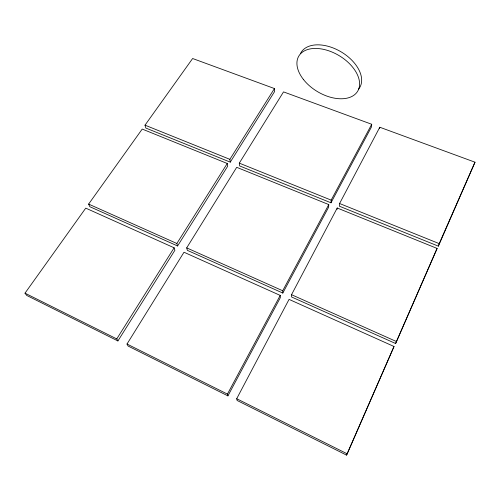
<?xml version="1.0" encoding="UTF-8"?>
<svg xmlns="http://www.w3.org/2000/svg" width="500" height="500" viewBox="0 0 500 500"><rect width="100%" height="100%" fill="white"/><g stroke="black" fill="none" stroke-linecap="round" stroke-linejoin="round"><path stroke-width="0.75" d="M328.781 204.581L328.612 207.244L282.806 293.05L187.362 250.344L186.694 247.881L236.706 167.312L328.781 204.581L282.706 290.756L282.806 293.05M330.981 202.8L331.163 200.125L371.719 124.275L283.525 91.888L239.3 163.137L239.638 165.925L330.981 202.8L371.325 127.219L371.719 124.275M337.113 209.325L337.219 208L437.113 248.431L395.613 343.519L291.581 296.975L291.531 294.694L337.219 208M339.588 203.512L339.35 206.181L438.375 246.156L475 162.2L379.787 127.238L339.588 203.512L439.219 243.631L438.375 246.156M379.569 128.706L379.787 127.238M346.594 455.131L394.025 346.494L289.056 299.381L236.7 398.725L237.119 400.475L346.594 455.131L394.025 346.494M395.613 343.519L437.113 248.431M439.219 243.631L475 162.2M227.919 395.881L227.438 394.106L280.212 295.413L183.994 252.231L127.006 344.025L128.106 346.05L227.919 395.881L280.331 297.688L280.212 295.413M117.912 340.956L174.887 250.269L174.137 247.806L85.744 208.131L25 293.163L26.675 295.406L117.912 340.956L116.75 338.913L25 293.163M177.587 245.969L227.656 166.269L227.25 163.487L142.219 129.069L88.625 204.094L89.838 206.713L177.587 245.969L176.856 243.494L227.25 163.487M230.256 162.138L274.581 91.575L274.45 88.556L192.625 58.513L145.006 125.169L145.844 128.056L230.256 162.138L229.862 159.338L274.45 88.556M116.75 338.913L174.137 247.806M145.006 125.169L229.862 159.338M239.3 163.137L331.163 200.125M88.625 204.094L176.856 243.494M186.694 247.881L282.706 290.756M291.531 294.694L396.238 341.45M127.006 344.025L227.438 394.106M236.7 398.725L346.925 453.688M300.569 53.356A34.181 21.106 30.8 0 1 342.031 52.413A34.181 21.106 30.8 0 1 358.494 89.269M303.5 79.562A34.281 21.006 30.8 0 0 357.3 91.794A34.281 21.006 30.8 0 0 323.988 49.45A34.281 21.006 30.8 0 0 303.5 79.562"/></g></svg>
